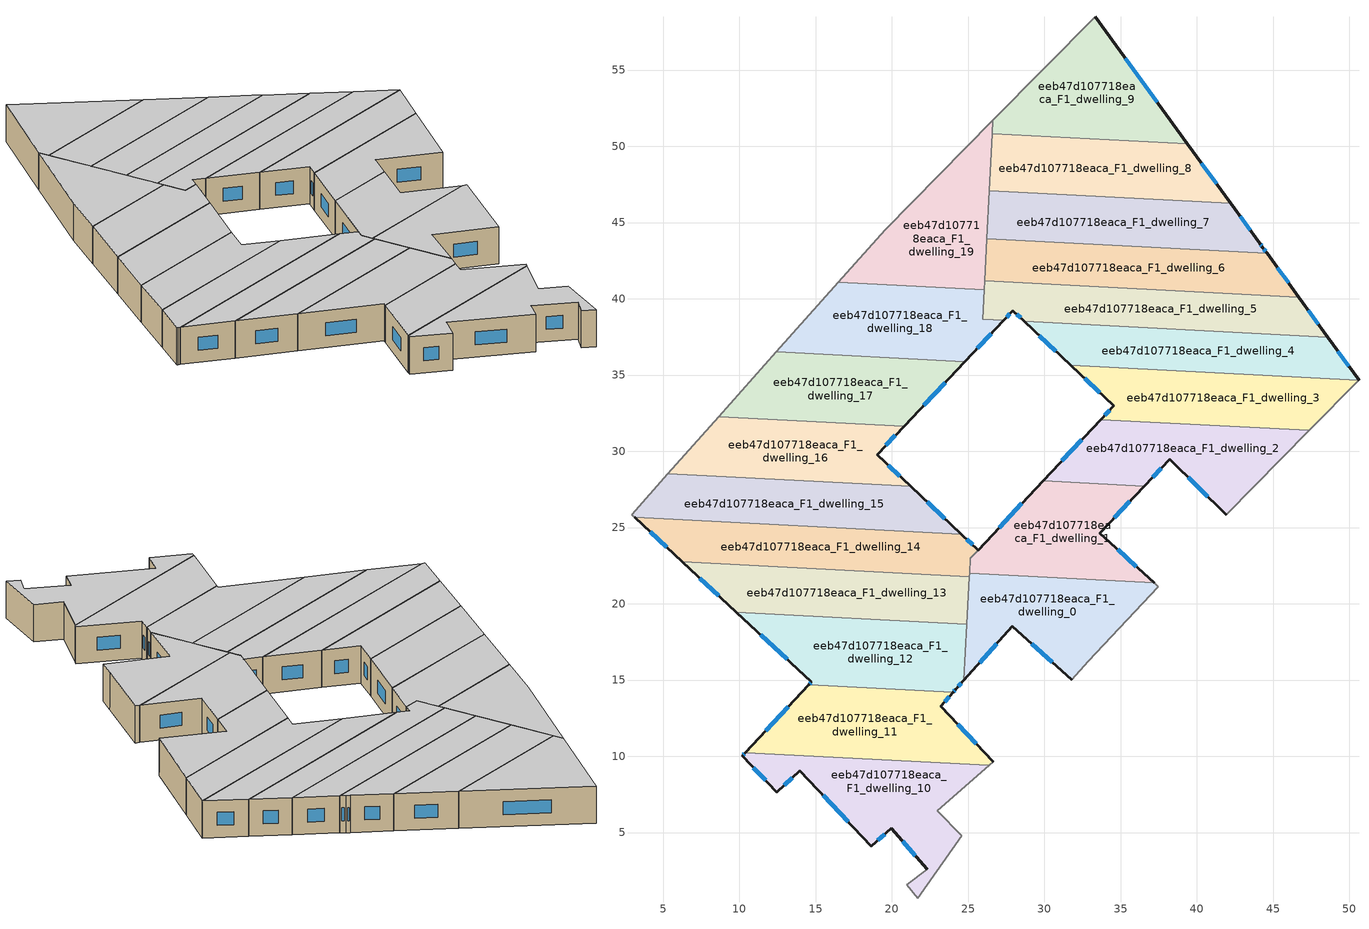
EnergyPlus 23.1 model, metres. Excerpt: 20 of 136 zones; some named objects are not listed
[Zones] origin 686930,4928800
eeb47d107718eaca_F1_dwelling_0
 floor to eeb47d107718eaca_F0_dwelling_0 (EU_floor_Construction): 37.18,21.38 37.46,21.12 32.88,16.23 31.78,15.01 27.9,18.51 24.72,14.99 25.09,22 z3
 wall outside (EU_wall_Construction): 24.72,14.99 27.9,18.51 31.78,15.01 z3:6
 wall to eeb47d107718eaca_F1_dwelling_1 (EU_wall_Construction): 37.18,21.38 25.09,22 z3:6
 wall adiabatic (EU_wall_Construction): 31.78,15.01 32.88,16.23 37.46,21.12 37.18,21.38 z3:6
 wall to eeb47d107718eaca_F1_dwelling_12 (EU_wall_Construction): 24.91,18.67 24.72,14.99 z3:6
 wall to eeb47d107718eaca_F1_dwelling_13 (EU_wall_Construction): 25.07,21.78 24.91,18.67 z3:6
 wall to eeb47d107718eaca_F1_dwelling_14 (EU_wall_Construction): 25.09,22 25.08,21.78 z3:6
 window (EU_Window_Construction): 29.16,17.38 30.52,16.15 / 25.76,16.14 26.86,17.37 z3.98:5.02
 ceiling to eeb47d107718eaca_F2_dwelling_0 (EU_floor_Construction): 32.88,16.23 37.46,21.12 37.18,21.38 25.09,22 24.72,14.99 27.9,18.51 31.78,15.01 z6
eeb47d107718eaca_F1_dwelling_1
 floor to eeb47d107718eaca_F0_dwelling_1 (EU_floor_Construction): 36.55,27.72 33.64,24.63 37.18,21.38 25.09,22 25.14,22.98 29.91,28.06 z3
 wall outside (EU_wall_Construction): 37.18,21.38 33.64,24.63 36.55,27.72 / 29.91,28.06 25.65,23.52 z3:6
 wall to eeb47d107718eaca_F1_dwelling_2 (EU_wall_Construction): 36.55,27.72 29.91,28.06 z3:6
 wall to eeb47d107718eaca_F1_dwelling_14 (EU_wall_Construction): 25.65,23.52 25.14,22.98 25.09,22 z3:6
 window (EU_Window_Construction): 34.59,25.64 35.61,26.71 / 36.03,22.43 34.79,23.57 / 28.52,26.59 27.03,25 z3.98:5.02
 ceiling to eeb47d107718eaca_F2_dwelling_1 (EU_floor_Construction): 37.18,21.38 33.64,24.63 36.55,27.72 29.91,28.06 25.14,22.98 25.09,22 z6
eeb47d107718eaca_F1_dwelling_10
 floor to eeb47d107718eaca_F0_dwelling_10 (EU_floor_Construction): 26.38,9.42 22.98,6.44 24.58,4.78 21.7,0.7 20.98,1.57 22.31,2.61 19.94,5.29 18.66,4.11 13.96,9.07 12.45,7.63 10.18,10.03 10.38,10.24 z3
 wall outside (EU_wall_Construction): 10.38,10.24 10.18,10.03 12.45,7.63 13.96,9.07 18.66,4.11 19.94,5.29 22.31,2.61 z3:6
 wall to eeb47d107718eaca_F1_dwelling_11 (EU_wall_Construction): 26.38,9.42 10.38,10.24 z3:6
 wall adiabatic (EU_wall_Construction): 22.31,2.61 20.98,1.57 21.7,0.7 24.58,4.78 22.98,6.44 26.38,9.42 z3:6
 window (EU_Window_Construction): 20.71,4.41 21.54,3.48 / 19.07,4.49 19.52,4.9 / 15.49,7.45 17.13,5.72 / 12.94,8.1 13.47,8.6 / 10.92,9.25 11.71,8.41 / 10.31,10.17 10.24,10.1 z3.98:5.02
 ceiling to eeb47d107718eaca_F2_dwelling_10 (EU_floor_Construction): 24.58,4.78 22.98,6.44 26.38,9.42 10.38,10.24 10.18,10.03 12.45,7.63 13.96,9.07 18.66,4.11 19.94,5.29 22.31,2.61 20.98,1.57 21.7,0.7 z6
eeb47d107718eaca_F1_dwelling_11
 floor to eeb47d107718eaca_F0_dwelling_11 (EU_floor_Construction): 24.01,14.19 23.2,13.29 26.63,9.63 26.38,9.42 10.38,10.24 14.54,14.68 z3
 wall outside (EU_wall_Construction): 14.54,14.68 10.38,10.24 / 26.63,9.63 23.2,13.29 24.01,14.19 z3:6
 wall to eeb47d107718eaca_F1_dwelling_12 (EU_wall_Construction): 24.01,14.19 14.54,14.68 z3:6
 wall adiabatic (EU_wall_Construction): 26.38,9.42 26.63,9.63 z3:6
 window (EU_Window_Construction): 13.19,13.24 11.73,11.69 / 23.46,13.59 23.74,13.9 / 25.51,10.83 24.31,12.1 z3.98:5.02
 ceiling to eeb47d107718eaca_F2_dwelling_11 (EU_floor_Construction): 26.63,9.63 23.2,13.29 24.01,14.19 14.54,14.68 10.38,10.24 26.38,9.42 z6
eeb47d107718eaca_F1_dwelling_12
 floor to eeb47d107718eaca_F0_dwelling_12 (EU_floor_Construction): 24.91,18.67 24.72,14.99 24.18,14.38 24.01,14.19 14.54,14.68 14.72,14.88 9.8,19.45 z3
 wall outside (EU_wall_Construction): 9.8,19.45 14.72,14.88 14.54,14.68 / 24.01,14.19 24.18,14.38 24.72,14.99 z3:6
 wall to eeb47d107718eaca_F1_dwelling_13 (EU_wall_Construction): 24.91,18.67 9.8,19.45 z3:6
 window (EU_Window_Construction): 11.4,17.96 13.12,16.36 / 24.36,14.58 24.55,14.79 / 24.06,14.26 24.12,14.32 / 14.66,14.81 14.6,14.75 z3.98:5.02
 ceiling to eeb47d107718eaca_F2_dwelling_12 (EU_floor_Construction): 24.18,14.38 24.72,14.99 24.91,18.67 9.8,19.45 14.72,14.88 14.54,14.68 24.01,14.19 z6
eeb47d107718eaca_F1_dwelling_13
 floor to eeb47d107718eaca_F0_dwelling_13 (EU_floor_Construction): 25.07,21.78 24.91,18.67 9.8,19.45 6.25,22.76 z3
 wall outside (EU_wall_Construction): 6.25,22.76 9.8,19.45 z3:6
 wall to eeb47d107718eaca_F1_dwelling_14 (EU_wall_Construction): 25.07,21.78 6.25,22.76 z3:6
 window (EU_Window_Construction): 7.4,21.68 8.64,20.53 z3.98:5.02
 ceiling to eeb47d107718eaca_F2_dwelling_13 (EU_floor_Construction): 24.91,18.67 25.07,21.78 6.25,22.76 9.8,19.45 z6
eeb47d107718eaca_F1_dwelling_14
 floor to eeb47d107718eaca_F0_dwelling_14 (EU_floor_Construction): 24.56,24.55 25.65,23.52 25.14,22.98 25.07,21.78 6.25,22.76 3.12,25.66 z3
 wall outside (EU_wall_Construction): 25.65,23.52 24.56,24.55 / 3.12,25.66 6.25,22.76 z3:6
 wall to eeb47d107718eaca_F1_dwelling_15 (EU_wall_Construction): 24.56,24.55 3.12,25.66 z3:6
 window (EU_Window_Construction): 25.29,23.86 24.91,24.22 / 4.14,24.72 5.23,23.7 z3.98:5.02
 ceiling to eeb47d107718eaca_F2_dwelling_14 (EU_floor_Construction): 25.07,21.78 25.14,22.98 25.65,23.52 24.56,24.55 3.12,25.66 6.25,22.76 z6
eeb47d107718eaca_F1_dwelling_15
 floor to eeb47d107718eaca_F0_dwelling_15 (EU_floor_Construction): 21.22,27.7 24.56,24.55 3.12,25.66 3.01,25.77 2.92,25.86 5.3,28.53 z3
 wall outside (EU_wall_Construction): 24.56,24.55 21.22,27.7 z3:6
 wall adiabatic (EU_wall_Construction): 5.3,28.53 2.92,25.86 3.01,25.77 3.12,25.66 z3:6
 wall to eeb47d107718eaca_F1_dwelling_16 (EU_wall_Construction): 21.22,27.7 5.3,28.53 z3:6
 window (EU_Window_Construction): 23.47,25.58 22.31,26.68 z3.98:5.02
 ceiling to eeb47d107718eaca_F2_dwelling_15 (EU_floor_Construction): 24.56,24.55 21.22,27.7 5.3,28.53 2.92,25.86 3.01,25.77 3.12,25.66 z6
eeb47d107718eaca_F1_dwelling_16
 floor to eeb47d107718eaca_F0_dwelling_16 (EU_floor_Construction): 20.79,31.65 19.03,29.77 21.22,27.7 5.3,28.53 8.63,32.28 z3
 wall outside (EU_wall_Construction): 21.22,27.7 19.03,29.77 20.79,31.65 z3:6
 wall to eeb47d107718eaca_F1_dwelling_17 (EU_wall_Construction): 20.79,31.65 8.63,32.28 z3:6
 wall adiabatic (EU_wall_Construction): 8.63,32.28 5.3,28.53 z3:6
 window (EU_Window_Construction): 19.6,30.38 20.22,31.04 / 20.51,28.38 19.74,29.1 z3.98:5.02
 ceiling to eeb47d107718eaca_F2_dwelling_16 (EU_floor_Construction): 21.22,27.7 19.03,29.77 20.79,31.65 8.63,32.28 5.3,28.53 z6
eeb47d107718eaca_F1_dwelling_17
 floor to eeb47d107718eaca_F0_dwelling_17 (EU_floor_Construction): 24.78,35.88 20.79,31.65 8.63,32.28 12.41,36.52 z3
 wall outside (EU_wall_Construction): 20.79,31.65 24.78,35.88 z3:6
 wall to eeb47d107718eaca_F1_dwelling_18 (EU_wall_Construction): 24.78,35.88 12.41,36.52 z3:6
 wall adiabatic (EU_wall_Construction): 12.41,36.52 8.63,32.28 z3:6
 window (EU_Window_Construction): 22.09,33.02 23.48,34.5 z3.98:5.02
 ceiling to eeb47d107718eaca_F2_dwelling_17 (EU_floor_Construction): 20.79,31.65 24.78,35.88 12.41,36.52 8.63,32.28 z6
eeb47d107718eaca_F1_dwelling_18
 floor to eeb47d107718eaca_F0_dwelling_18 (EU_floor_Construction): 26.05,40.61 25.95,38.66 27.33,38.59 24.78,35.88 12.41,36.52 16.49,41.1 z3
 wall outside (EU_wall_Construction): 24.78,35.88 27.33,38.59 z3:6
 wall adiabatic (EU_wall_Construction): 16.49,41.1 12.41,36.52 z3:6
 wall to eeb47d107718eaca_F1_dwelling_19 (EU_wall_Construction): 26.05,40.61 16.49,41.1 z3:6
 wall to eeb47d107718eaca_F1_dwelling_5 (EU_wall_Construction): 27.33,38.59 25.95,38.66 26.05,40.61 z3:6
 window (EU_Window_Construction): 25.61,36.76 26.5,37.71 z3.98:5.02
 ceiling to eeb47d107718eaca_F2_dwelling_18 (EU_floor_Construction): 24.78,35.88 27.33,38.59 25.95,38.66 26.05,40.61 16.49,41.1 12.41,36.52 z6
eeb47d107718eaca_F1_dwelling_19
 floor to eeb47d107718eaca_F0_dwelling_19 (EU_floor_Construction): 26.62,51.71 26.05,40.61 16.49,41.1 19.55,44.54 z3
 wall adiabatic (EU_wall_Construction): 26.62,51.71 19.55,44.54 16.49,41.1 z3:6
 wall to eeb47d107718eaca_F1_dwelling_8 (EU_wall_Construction): 26.38,47.08 26.58,50.84 z3:6
 wall to eeb47d107718eaca_F1_dwelling_6 (EU_wall_Construction): 26.08,41.17 26.22,43.93 z3:6
 wall to eeb47d107718eaca_F1_dwelling_9 (EU_wall_Construction): 26.58,50.84 26.62,51.71 z3:6
 wall to eeb47d107718eaca_F1_dwelling_7 (EU_wall_Construction): 26.22,43.93 26.38,47.08 z3:6
 wall to eeb47d107718eaca_F1_dwelling_5 (EU_wall_Construction): 26.05,40.61 26.08,41.17 z3:6
 ceiling to eeb47d107718eaca_F2_dwelling_19 (EU_floor_Construction): 26.05,40.61 26.62,51.71 19.55,44.54 16.49,41.1 z6
eeb47d107718eaca_F1_dwelling_2
 floor to eeb47d107718eaca_F0_dwelling_2 (EU_floor_Construction): 47.38,31.37 41.92,25.83 38.21,29.46 36.55,27.72 29.91,28.06 33.68,32.08 z3
 wall outside (EU_wall_Construction): 33.68,32.08 29.91,28.06 / 36.55,27.72 38.21,29.46 41.92,25.83 z3:6
 wall to eeb47d107718eaca_F1_dwelling_3 (EU_wall_Construction): 47.38,31.37 33.68,32.08 z3:6
 wall adiabatic (EU_wall_Construction): 41.92,25.83 47.38,31.37 z3:6
 window (EU_Window_Construction): 32.46,30.77 31.14,29.37 / 39.41,28.28 40.71,27.01 / 37.09,28.29 37.67,28.9 z3.98:5.02
 ceiling to eeb47d107718eaca_F2_dwelling_2 (EU_floor_Construction): 41.92,25.83 47.38,31.37 33.68,32.08 29.91,28.06 36.55,27.72 38.21,29.46 z6
eeb47d107718eaca_F1_dwelling_3
 floor to eeb47d107718eaca_F0_dwelling_3 (EU_floor_Construction): 50.62,34.66 47.38,31.37 33.68,32.08 34.55,32.99 31.74,35.64 z3
 wall outside (EU_wall_Construction): 31.74,35.64 34.55,32.99 33.68,32.08 z3:6
 wall to eeb47d107718eaca_F1_dwelling_4 (EU_wall_Construction): 50.62,34.66 31.74,35.64 z3:6
 wall adiabatic (EU_wall_Construction): 47.38,31.37 50.62,34.66 z3:6
 window (EU_Window_Construction): 32.65,34.78 33.63,33.85 / 34.27,32.7 33.96,32.37 z3.98:5.02
 ceiling to eeb47d107718eaca_F2_dwelling_3 (EU_floor_Construction): 47.38,31.37 50.62,34.66 31.74,35.64 34.55,32.99 33.68,32.08 z6
eeb47d107718eaca_F1_dwelling_4
 floor to eeb47d107718eaca_F0_dwelling_4 (EU_floor_Construction): 48.58,37.49 50.62,34.66 31.74,35.64 28.68,38.52 z3
 wall outside (EU_wall_Construction): 28.68,38.52 31.74,35.64 / 50.63,34.66 48.58,37.49 z3:6
 wall to eeb47d107718eaca_F1_dwelling_5 (EU_wall_Construction): 48.58,37.49 28.68,38.52 z3:6
 window (EU_Window_Construction): 29.67,37.58 30.74,36.58 / 49.96,35.58 49.24,36.57 z3.98:5.02
 ceiling to eeb47d107718eaca_F2_dwelling_4 (EU_floor_Construction): 50.62,34.66 48.58,37.49 28.68,38.52 31.74,35.64 z6
eeb47d107718eaca_F1_dwelling_5
 floor to eeb47d107718eaca_F0_dwelling_5 (EU_floor_Construction): 46.68,40.1 48.58,37.49 28.68,38.52 27.93,39.22 27.33,38.59 25.95,38.66 26.08,41.17 z3
 wall outside (EU_wall_Construction): 27.33,38.59 27.93,39.22 28.68,38.52 / 48.58,37.49 46.68,40.1 z3:6
 wall to eeb47d107718eaca_F1_dwelling_6 (EU_wall_Construction): 46.68,40.1 26.08,41.17 z3:6
 window (EU_Window_Construction): 27.52,38.8 27.73,39.02 / 47.96,38.34 47.3,39.25 / 28.17,39 28.43,38.75 z3.98:5.02
 ceiling to eeb47d107718eaca_F2_dwelling_5 (EU_floor_Construction): 48.58,37.49 46.68,40.1 26.08,41.17 25.95,38.66 27.33,38.59 27.93,39.22 28.68,38.52 z6
eeb47d107718eaca_F1_dwelling_6
 floor to eeb47d107718eaca_F0_dwelling_6 (EU_floor_Construction): 44.6,42.98 46.68,40.1 26.08,41.17 26.22,43.93 z3
 wall outside (EU_wall_Construction): 46.68,40.1 44.6,42.98 z3:6
 wall to eeb47d107718eaca_F1_dwelling_7 (EU_wall_Construction): 44.6,42.98 26.22,43.93 z3:6
 window (EU_Window_Construction): 46,41.04 45.28,42.04 z3.98:5.02
 ceiling to eeb47d107718eaca_F2_dwelling_6 (EU_floor_Construction): 46.68,40.1 44.6,42.98 26.22,43.93 26.08,41.17 z6
eeb47d107718eaca_F1_dwelling_7
 floor to eeb47d107718eaca_F0_dwelling_7 (EU_floor_Construction): 42.21,46.26 44.12,43.63 44.3,43.39 44.6,42.98 26.22,43.93 26.39,47.08 z3
 wall outside (EU_wall_Construction): 44.6,42.98 44.3,43.39 44.12,43.63 42.21,46.26 z3:6
 wall to eeb47d107718eaca_F1_dwelling_8 (EU_wall_Construction): 42.21,46.26 26.39,47.08 z3:6
 window (EU_Window_Construction): 43.5,44.49 42.83,45.4 / 44.24,43.47 44.18,43.56 / 44.5,43.11 44.39,43.26 z3.98:5.02
 ceiling to eeb47d107718eaca_F2_dwelling_7 (EU_floor_Construction): 44.6,42.98 44.3,43.39 44.12,43.63 42.21,46.26 26.39,47.08 26.22,43.93 z6
eeb47d107718eaca_F1_dwelling_8
 floor to eeb47d107718eaca_F0_dwelling_8 (EU_floor_Construction): 39.37,50.18 42.21,46.26 26.39,47.08 26.58,50.84 z3
 wall outside (EU_wall_Construction): 42.21,46.26 39.37,50.18 z3:6
 wall to eeb47d107718eaca_F1_dwelling_9 (EU_wall_Construction): 39.37,50.18 26.58,50.84 z3:6
 window (EU_Window_Construction): 41.29,47.53 40.29,48.9 z3.98:5.02
 ceiling to eeb47d107718eaca_F2_dwelling_8 (EU_floor_Construction): 42.21,46.26 39.37,50.18 26.58,50.84 26.39,47.08 z6
eeb47d107718eaca_F1_dwelling_9
 floor to eeb47d107718eaca_F0_dwelling_9 (EU_floor_Construction): 33.33,58.49 39.37,50.18 26.58,50.84 26.62,51.71 z3
 wall outside (EU_wall_Construction): 39.37,50.18 33.33,58.49 z3:6
 wall adiabatic (EU_wall_Construction): 33.33,58.49 26.62,51.71 z3:6
 window (EU_Window_Construction): 37.4,52.88 35.29,55.79 z3.98:5.02
 ceiling to eeb47d107718eaca_F2_dwelling_9 (EU_floor_Construction): 39.37,50.18 33.33,58.49 26.62,51.71 26.58,50.84 z6
[Building]
EU S2 Campaign: North Axis=0; Terrain=City; Solar Distribution=FullExterior
[Site:Location]
Bologna: Latitude=44.5; Longitude=11.25; Time Zone=1; Elevation=37
[SizingPeriod:WeatherFileDays]
AnnualSizingPeriod: Begin Month=1; Begin Day of Month=1; End Month=12; End Day of Month=31; Day of Week for Start Day=Monday; Use Weather File Daylight Saving Period=No; Use Weather File Rain and Snow Indicators=No
[MATERIAL]
EU_InternalMass_Material: Roughness=MediumRough; Thickness=0.1; Conductivity=1; Density=1800; Specific Heat=900; Thermal Absorptance=0.9; Solar Absorptance=0.7; Visible Absorptance=0.7
[MATERIAL:NOMASS] Roughness=MediumRough; Thermal Absorptance=0.9; Solar Absorptance=0.7; Visible Absorptance=0.7
Name | Thermal Resistance
EU_wall_NoMass | 0.905828
EU_floor_NoMass | 0.67114
[WINDOWMATERIAL:SIMPLEGLAZINGSYSTEM]
EU_Window_SimpleGlazing: UFactor=4.52486; Solar Heat Gain Coefficient=0.85; Visible Transmittance=0.85
[CONSTRUCTION]
EU_wall_Construction: EU_wall_NoMass
EU_floor_Construction: EU_floor_NoMass
EU_Window_Construction: EU_Window_SimpleGlazing
EU_InternalMass_Construction: EU_InternalMass_Material
[ZONE] Type=1; Multiplier=1; Ceiling Height=autocalculate; Floor Area=autocalculate; Part of Total Floor Area=Yes
Name | Volume
eeb47d107718eaca_F1_dwelling_0; eeb47d107718eaca_F1_dwelling_3 | 161.837
eeb47d107718eaca_F1_dwelling_1 | 153.337
eeb47d107718eaca_F1_dwelling_10 | 169.33
eeb47d107718eaca_F1_dwelling_11 | 171.357
eeb47d107718eaca_F1_dwelling_12 | 167.805
eeb47d107718eaca_F1_dwelling_13 | 158.906
eeb47d107718eaca_F1_dwelling_14 | 168.647
eeb47d107718eaca_F1_dwelling_15 | 168.327
eeb47d107718eaca_F1_dwelling_16 | 153.591
eeb47d107718eaca_F1_dwelling_17 | 163.279
eeb47d107718eaca_F1_dwelling_18 | 166.642
eeb47d107718eaca_F1_dwelling_19 | 163.286
eeb47d107718eaca_F1_dwelling_2 | 169.625
eeb47d107718eaca_F1_dwelling_4 | 158.439
eeb47d107718eaca_F1_dwelling_5 | 161.797
eeb47d107718eaca_F1_dwelling_6 | 161.882
eeb47d107718eaca_F1_dwelling_7 | 161.818
eeb47d107718eaca_F1_dwelling_8 | 161.856
eeb47d107718eaca_F1_dwelling_9 | 161.828
[INTERNALMASS] Construction=EU_InternalMass_Construction
Name | Zone or ZoneList | Surface Area
eeb47d107718eaca_F1_dwelling_0_EU_InternalMass | eeb47d107718eaca_F1_dwelling_0 | 53.945
eeb47d107718eaca_F1_dwelling_1_EU_InternalMass | eeb47d107718eaca_F1_dwelling_1 | 51.1149
eeb47d107718eaca_F1_dwelling_2_EU_InternalMass | eeb47d107718eaca_F1_dwelling_2 | 56.54
eeb47d107718eaca_F1_dwelling_3_EU_InternalMass | eeb47d107718eaca_F1_dwelling_3 | 53.946
eeb47d107718eaca_F1_dwelling_4_EU_InternalMass | eeb47d107718eaca_F1_dwelling_4 | 52.8229
eeb47d107718eaca_F1_dwelling_5_EU_InternalMass | eeb47d107718eaca_F1_dwelling_5 | 53.9326
eeb47d107718eaca_F1_dwelling_6_EU_InternalMass | eeb47d107718eaca_F1_dwelling_6 | 53.9607
eeb47d107718eaca_F1_dwelling_7_EU_InternalMass | eeb47d107718eaca_F1_dwelling_7 | 53.9396
eeb47d107718eaca_F1_dwelling_8_EU_InternalMass | eeb47d107718eaca_F1_dwelling_8 | 53.9521
eeb47d107718eaca_F1_dwelling_9_EU_InternalMass | eeb47d107718eaca_F1_dwelling_9 | 53.9428
eeb47d107718eaca_F1_dwelling_10_EU_InternalMass | eeb47d107718eaca_F1_dwelling_10 | 56.4409
eeb47d107718eaca_F1_dwelling_11_EU_InternalMass | eeb47d107718eaca_F1_dwelling_11 | 57.1203
eeb47d107718eaca_F1_dwelling_12_EU_InternalMass | eeb47d107718eaca_F1_dwelling_12 | 55.937
eeb47d107718eaca_F1_dwelling_13_EU_InternalMass | eeb47d107718eaca_F1_dwelling_13 | 52.968
eeb47d107718eaca_F1_dwelling_14_EU_InternalMass | eeb47d107718eaca_F1_dwelling_14 | 56.2178
eeb47d107718eaca_F1_dwelling_15_EU_InternalMass | eeb47d107718eaca_F1_dwelling_15 | 56.1121
eeb47d107718eaca_F1_dwelling_16_EU_InternalMass | eeb47d107718eaca_F1_dwelling_16 | 51.1943
eeb47d107718eaca_F1_dwelling_17_EU_InternalMass | eeb47d107718eaca_F1_dwelling_17 | 54.4264
eeb47d107718eaca_F1_dwelling_18_EU_InternalMass | eeb47d107718eaca_F1_dwelling_18 | 55.5489
eeb47d107718eaca_F1_dwelling_19_EU_InternalMass | eeb47d107718eaca_F1_dwelling_19 | 54.4284
[OTHEREQUIPMENT] Fuel Type=Electricity; Design Level Calculation Method=Watts/Area; Power per Zone Floor Area=1; Fraction Latent=0; Fraction Radiant=0; Fraction Lost=0; Carbon Dioxide Generation Rate=0; EndUse Subcategory=EU_Step8_InternalGains
Name | Zone or ZoneList or Space or SpaceList | Schedule
EU_Step8_InternalGain_eeb47d107718eaca_F1_dwelling_0_f000 | eeb47d107718eaca_F1_dwelling_0 | EU_Step8_GainSchedule_eeb47d107718eaca_F1_dwelling_0_f000
EU_Step8_InternalGain_eeb47d107718eaca_F1_dwelling_1_f000 | eeb47d107718eaca_F1_dwelling_1 | EU_Step8_GainSchedule_eeb47d107718eaca_F1_dwelling_1_f000
EU_Step8_InternalGain_eeb47d107718eaca_F1_dwelling_2_f000 | eeb47d107718eaca_F1_dwelling_2 | EU_Step8_GainSchedule_eeb47d107718eaca_F1_dwelling_2_f000
EU_Step8_InternalGain_eeb47d107718eaca_F1_dwelling_3_f000 | eeb47d107718eaca_F1_dwelling_3 | EU_Step8_GainSchedule_eeb47d107718eaca_F1_dwelling_3_f000
EU_Step8_InternalGain_eeb47d107718eaca_F1_dwelling_4_f000 | eeb47d107718eaca_F1_dwelling_4 | EU_Step8_GainSchedule_eeb47d107718eaca_F1_dwelling_4_f000
EU_Step8_InternalGain_eeb47d107718eaca_F1_dwelling_5_f000 | eeb47d107718eaca_F1_dwelling_5 | EU_Step8_GainSchedule_eeb47d107718eaca_F1_dwelling_5_f000
EU_Step8_InternalGain_eeb47d107718eaca_F1_dwelling_6_f000 | eeb47d107718eaca_F1_dwelling_6 | EU_Step8_GainSchedule_eeb47d107718eaca_F1_dwelling_6_f000
EU_Step8_InternalGain_eeb47d107718eaca_F1_dwelling_7_f000 | eeb47d107718eaca_F1_dwelling_7 | EU_Step8_GainSchedule_eeb47d107718eaca_F1_dwelling_7_f000
EU_Step8_InternalGain_eeb47d107718eaca_F1_dwelling_8_f000 | eeb47d107718eaca_F1_dwelling_8 | EU_Step8_GainSchedule_eeb47d107718eaca_F1_dwelling_8_f000
EU_Step8_InternalGain_eeb47d107718eaca_F1_dwelling_9_f000 | eeb47d107718eaca_F1_dwelling_9 | EU_Step8_GainSchedule_eeb47d107718eaca_F1_dwelling_9_f000
EU_Step8_InternalGain_eeb47d107718eaca_F1_dwelling_10_f000 | eeb47d107718eaca_F1_dwelling_10 | EU_Step8_GainSchedule_eeb47d107718eaca_F1_dwelling_10_f000
EU_Step8_InternalGain_eeb47d107718eaca_F1_dwelling_11_f000 | eeb47d107718eaca_F1_dwelling_11 | EU_Step8_GainSchedule_eeb47d107718eaca_F1_dwelling_11_f000
EU_Step8_InternalGain_eeb47d107718eaca_F1_dwelling_12_f000 | eeb47d107718eaca_F1_dwelling_12 | EU_Step8_GainSchedule_eeb47d107718eaca_F1_dwelling_12_f000
EU_Step8_InternalGain_eeb47d107718eaca_F1_dwelling_13_f000 | eeb47d107718eaca_F1_dwelling_13 | EU_Step8_GainSchedule_eeb47d107718eaca_F1_dwelling_13_f000
EU_Step8_InternalGain_eeb47d107718eaca_F1_dwelling_14_f000 | eeb47d107718eaca_F1_dwelling_14 | EU_Step8_GainSchedule_eeb47d107718eaca_F1_dwelling_14_f000
EU_Step8_InternalGain_eeb47d107718eaca_F1_dwelling_15_f000 | eeb47d107718eaca_F1_dwelling_15 | EU_Step8_GainSchedule_eeb47d107718eaca_F1_dwelling_15_f000
EU_Step8_InternalGain_eeb47d107718eaca_F1_dwelling_16_f000 | eeb47d107718eaca_F1_dwelling_16 | EU_Step8_GainSchedule_eeb47d107718eaca_F1_dwelling_16_f000
EU_Step8_InternalGain_eeb47d107718eaca_F1_dwelling_17_f000 | eeb47d107718eaca_F1_dwelling_17 | EU_Step8_GainSchedule_eeb47d107718eaca_F1_dwelling_17_f000
EU_Step8_InternalGain_eeb47d107718eaca_F1_dwelling_18_f000 | eeb47d107718eaca_F1_dwelling_18 | EU_Step8_GainSchedule_eeb47d107718eaca_F1_dwelling_18_f000
EU_Step8_InternalGain_eeb47d107718eaca_F1_dwelling_19_f000 | eeb47d107718eaca_F1_dwelling_19 | EU_Step8_GainSchedule_eeb47d107718eaca_F1_dwelling_19_f000
[ZONEVENTILATION:DESIGNFLOWRATE] Schedule=EU_AlwaysOn; Design Flow Rate Calculation Method=AirChanges/Hour; Air Changes per Hour=0.73129; Ventilation Type=Natural; Fan Pressure Rise=0; Fan Total Efficiency=1; Constant Term Coefficient=1; Temperature Term Coefficient=0; Velocity Term Coefficient=0; Velocity Squared Term Coefficient=0; Minimum Indoor Temperature=-100; Maximum Indoor Temperature=100; Delta Temperature=-100; Minimum Outdoor Temperature=-100; Maximum Outdoor Temperature=100; Maximum Wind Speed=40
Name | Zone or ZoneList or Space or SpaceList
EU_ConstantAir_eeb47d107718eaca_F1_dwelling_0 | eeb47d107718eaca_F1_dwelling_0
EU_ConstantAir_eeb47d107718eaca_F1_dwelling_1 | eeb47d107718eaca_F1_dwelling_1
EU_ConstantAir_eeb47d107718eaca_F1_dwelling_2 | eeb47d107718eaca_F1_dwelling_2
EU_ConstantAir_eeb47d107718eaca_F1_dwelling_3 | eeb47d107718eaca_F1_dwelling_3
EU_ConstantAir_eeb47d107718eaca_F1_dwelling_4 | eeb47d107718eaca_F1_dwelling_4
EU_ConstantAir_eeb47d107718eaca_F1_dwelling_5 | eeb47d107718eaca_F1_dwelling_5
EU_ConstantAir_eeb47d107718eaca_F1_dwelling_6 | eeb47d107718eaca_F1_dwelling_6
EU_ConstantAir_eeb47d107718eaca_F1_dwelling_7 | eeb47d107718eaca_F1_dwelling_7
EU_ConstantAir_eeb47d107718eaca_F1_dwelling_8 | eeb47d107718eaca_F1_dwelling_8
EU_ConstantAir_eeb47d107718eaca_F1_dwelling_9 | eeb47d107718eaca_F1_dwelling_9
EU_ConstantAir_eeb47d107718eaca_F1_dwelling_10 | eeb47d107718eaca_F1_dwelling_10
EU_ConstantAir_eeb47d107718eaca_F1_dwelling_11 | eeb47d107718eaca_F1_dwelling_11
EU_ConstantAir_eeb47d107718eaca_F1_dwelling_12 | eeb47d107718eaca_F1_dwelling_12
EU_ConstantAir_eeb47d107718eaca_F1_dwelling_13 | eeb47d107718eaca_F1_dwelling_13
EU_ConstantAir_eeb47d107718eaca_F1_dwelling_14 | eeb47d107718eaca_F1_dwelling_14
EU_ConstantAir_eeb47d107718eaca_F1_dwelling_15 | eeb47d107718eaca_F1_dwelling_15
EU_ConstantAir_eeb47d107718eaca_F1_dwelling_16 | eeb47d107718eaca_F1_dwelling_16
EU_ConstantAir_eeb47d107718eaca_F1_dwelling_17 | eeb47d107718eaca_F1_dwelling_17
EU_ConstantAir_eeb47d107718eaca_F1_dwelling_18 | eeb47d107718eaca_F1_dwelling_18
EU_ConstantAir_eeb47d107718eaca_F1_dwelling_19 | eeb47d107718eaca_F1_dwelling_19
[HVACTEMPLATE:ZONE:IDEALLOADSAIRSYSTEM] System Availability Schedule=EU_AlwaysOn; Maximum Heating Supply Air Temperature=50; Minimum Cooling Supply Air Temperature=13; Maximum Heating Supply Air Humidity Ratio=0.0156; Minimum Cooling Supply Air Humidity Ratio=0.0077; Heating Limit=NoLimit; Cooling Limit=NoLimit; Heating Availability Schedule=EU_AlwaysOn; Cooling Availability Schedule=EU_CoolingOff; Dehumidification Control Type=ConstantSensibleHeatRatio; Cooling Sensible Heat Ratio=0.7; Dehumidification Setpoint=60; Humidification Control Type=None; Humidification Setpoint=30; Outdoor Air Method=None; Outdoor Air Flow Rate per Person=0.00944; Outdoor Air Flow Rate per Zone Floor Area=0; Outdoor Air Flow Rate per Zone=0; Demand Controlled Ventilation Type=None; Outdoor Air Economizer Type=NoEconomizer; Heat Recovery Type=None; Sensible Heat Recovery Effectiveness=0.7; Latent Heat Recovery Effectiveness=0.65
Name | Template Thermostat
eeb47d107718eaca_F1_dwelling_0 | EU_HeatOnly_eeb47d107718eaca_F1_dwelling_0
eeb47d107718eaca_F1_dwelling_1 | EU_HeatOnly_eeb47d107718eaca_F1_dwelling_1
eeb47d107718eaca_F1_dwelling_2 | EU_HeatOnly_eeb47d107718eaca_F1_dwelling_2
eeb47d107718eaca_F1_dwelling_3 | EU_HeatOnly_eeb47d107718eaca_F1_dwelling_3
eeb47d107718eaca_F1_dwelling_4 | EU_HeatOnly_eeb47d107718eaca_F1_dwelling_4
eeb47d107718eaca_F1_dwelling_5 | EU_HeatOnly_eeb47d107718eaca_F1_dwelling_5
eeb47d107718eaca_F1_dwelling_6 | EU_HeatOnly_eeb47d107718eaca_F1_dwelling_6
eeb47d107718eaca_F1_dwelling_7 | EU_HeatOnly_eeb47d107718eaca_F1_dwelling_7
eeb47d107718eaca_F1_dwelling_8 | EU_HeatOnly_eeb47d107718eaca_F1_dwelling_8
eeb47d107718eaca_F1_dwelling_9 | EU_HeatOnly_eeb47d107718eaca_F1_dwelling_9
eeb47d107718eaca_F1_dwelling_10 | EU_HeatOnly_eeb47d107718eaca_F1_dwelling_10
eeb47d107718eaca_F1_dwelling_11 | EU_HeatOnly_eeb47d107718eaca_F1_dwelling_11
eeb47d107718eaca_F1_dwelling_12 | EU_HeatOnly_eeb47d107718eaca_F1_dwelling_12
eeb47d107718eaca_F1_dwelling_13 | EU_HeatOnly_eeb47d107718eaca_F1_dwelling_13
eeb47d107718eaca_F1_dwelling_14 | EU_HeatOnly_eeb47d107718eaca_F1_dwelling_14
eeb47d107718eaca_F1_dwelling_15 | EU_HeatOnly_eeb47d107718eaca_F1_dwelling_15
eeb47d107718eaca_F1_dwelling_16 | EU_HeatOnly_eeb47d107718eaca_F1_dwelling_16
eeb47d107718eaca_F1_dwelling_17 | EU_HeatOnly_eeb47d107718eaca_F1_dwelling_17
eeb47d107718eaca_F1_dwelling_18 | EU_HeatOnly_eeb47d107718eaca_F1_dwelling_18
eeb47d107718eaca_F1_dwelling_19 | EU_HeatOnly_eeb47d107718eaca_F1_dwelling_19
[SIZING:ZONE] Zone Cooling Design Supply Air Temperature Input Method=SupplyAirTemperature; Zone Cooling Design Supply Air Temperature=13; Zone Heating Design Supply Air Temperature Input Method=SupplyAirTemperature; Zone Heating Design Supply Air Temperature=50; Zone Cooling Design Supply Air Humidity Ratio=0.008; Zone Heating Design Supply Air Humidity Ratio=0.008; Cooling Design Air Flow Method=DesignDay; Cooling Design Air Flow Rate=0; Cooling Minimum Air Flow per Zone Floor Area=0.000762; Cooling Minimum Air Flow=0; Cooling Minimum Air Flow Fraction=0.2; Heating Design Air Flow Method=DesignDay; Heating Design Air Flow Rate=0; Heating Maximum Air Flow per Zone Floor Area=0.002032; Heating Maximum Air Flow=0.141576; Heating Maximum Air Flow Fraction=0.3; Account for Dedicated Outdoor Air System=No; Dedicated Outdoor Air System Control Strategy=NeutralSupplyAir; Dedicated Outdoor Air Low Setpoint Temperature for Design=autosize; Dedicated Outdoor Air High Setpoint Temperature for Design=autosize; Zone Load Sizing Method=Sensible Load Only No Latent Load; Zone Latent Cooling Design Supply Air Humidity Ratio Input Method=HumidityRatioDifference; Zone Cooling Design Supply Air Humidity Ratio Difference=0.005; Zone Latent Heating Design Supply Air Humidity Ratio Input Method=HumidityRatioDifference; Zone Humidification Design Supply Air Humidity Ratio Difference=0.005
eeb47d107718eaca_F1_dwelling_0; eeb47d107718eaca_F1_dwelling_1; eeb47d107718eaca_F1_dwelling_2; eeb47d107718eaca_F1_dwelling_3; eeb47d107718eaca_F1_dwelling_4; eeb47d107718eaca_F1_dwelling_5; eeb47d107718eaca_F1_dwelling_6; eeb47d107718eaca_F1_dwelling_7; eeb47d107718eaca_F1_dwelling_8; eeb47d107718eaca_F1_dwelling_9; eeb47d107718eaca_F1_dwelling_10; eeb47d107718eaca_F1_dwelling_11; eeb47d107718eaca_F1_dwelling_12; eeb47d107718eaca_F1_dwelling_13; eeb47d107718eaca_F1_dwelling_14; eeb47d107718eaca_F1_dwelling_15; eeb47d107718eaca_F1_dwelling_16; eeb47d107718eaca_F1_dwelling_17; eeb47d107718eaca_F1_dwelling_18; eeb47d107718eaca_F1_dwelling_19
[SCHEDULE:CONSTANT]
Name | Hourly Value
EU_AlwaysOn | 1
EU_CoolingOff | 0
[SCHEDULE:FILE] Column Number=1; Rows to Skip at Top=0; Number of Hours of Data=8760; Column Separator=Comma; Interpolate to Timestep=No; Minutes per Item=60; Adjust Schedule for Daylight Savings=Yes
Name | File
EU_Step8_GainSchedule_eeb47d107718eaca_F1_dwelling_0_f000 | ../../schedules/eeb47d107718eaca/eeb47d107718eaca_F1_dwelling_0_f000_gain.csv
EU_Step8_GainSchedule_eeb47d107718eaca_F1_dwelling_1_f000 | ../../schedules/eeb47d107718eaca/eeb47d107718eaca_F1_dwelling_1_f000_gain.csv
EU_Step8_GainSchedule_eeb47d107718eaca_F1_dwelling_2_f000 | ../../schedules/eeb47d107718eaca/eeb47d107718eaca_F1_dwelling_2_f000_gain.csv
EU_Step8_GainSchedule_eeb47d107718eaca_F1_dwelling_3_f000 | ../../schedules/eeb47d107718eaca/eeb47d107718eaca_F1_dwelling_3_f000_gain.csv
EU_Step8_GainSchedule_eeb47d107718eaca_F1_dwelling_4_f000 | ../../schedules/eeb47d107718eaca/eeb47d107718eaca_F1_dwelling_4_f000_gain.csv
EU_Step8_GainSchedule_eeb47d107718eaca_F1_dwelling_5_f000 | ../../schedules/eeb47d107718eaca/eeb47d107718eaca_F1_dwelling_5_f000_gain.csv
EU_Step8_GainSchedule_eeb47d107718eaca_F1_dwelling_6_f000 | ../../schedules/eeb47d107718eaca/eeb47d107718eaca_F1_dwelling_6_f000_gain.csv
EU_Step8_GainSchedule_eeb47d107718eaca_F1_dwelling_7_f000 | ../../schedules/eeb47d107718eaca/eeb47d107718eaca_F1_dwelling_7_f000_gain.csv
EU_Step8_GainSchedule_eeb47d107718eaca_F1_dwelling_8_f000 | ../../schedules/eeb47d107718eaca/eeb47d107718eaca_F1_dwelling_8_f000_gain.csv
EU_Step8_GainSchedule_eeb47d107718eaca_F1_dwelling_9_f000 | ../../schedules/eeb47d107718eaca/eeb47d107718eaca_F1_dwelling_9_f000_gain.csv
EU_Step8_GainSchedule_eeb47d107718eaca_F1_dwelling_10_f000 | ../../schedules/eeb47d107718eaca/eeb47d107718eaca_F1_dwelling_10_f000_gain.csv
EU_Step8_GainSchedule_eeb47d107718eaca_F1_dwelling_11_f000 | ../../schedules/eeb47d107718eaca/eeb47d107718eaca_F1_dwelling_11_f000_gain.csv
EU_Step8_GainSchedule_eeb47d107718eaca_F1_dwelling_12_f000 | ../../schedules/eeb47d107718eaca/eeb47d107718eaca_F1_dwelling_12_f000_gain.csv
EU_Step8_GainSchedule_eeb47d107718eaca_F1_dwelling_13_f000 | ../../schedules/eeb47d107718eaca/eeb47d107718eaca_F1_dwelling_13_f000_gain.csv
EU_Step8_GainSchedule_eeb47d107718eaca_F1_dwelling_14_f000 | ../../schedules/eeb47d107718eaca/eeb47d107718eaca_F1_dwelling_14_f000_gain.csv
EU_Step8_GainSchedule_eeb47d107718eaca_F1_dwelling_15_f000 | ../../schedules/eeb47d107718eaca/eeb47d107718eaca_F1_dwelling_15_f000_gain.csv
EU_Step8_GainSchedule_eeb47d107718eaca_F1_dwelling_16_f000 | ../../schedules/eeb47d107718eaca/eeb47d107718eaca_F1_dwelling_16_f000_gain.csv
EU_Step8_GainSchedule_eeb47d107718eaca_F1_dwelling_17_f000 | ../../schedules/eeb47d107718eaca/eeb47d107718eaca_F1_dwelling_17_f000_gain.csv
EU_Step8_GainSchedule_eeb47d107718eaca_F1_dwelling_18_f000 | ../../schedules/eeb47d107718eaca/eeb47d107718eaca_F1_dwelling_18_f000_gain.csv
EU_Step8_GainSchedule_eeb47d107718eaca_F1_dwelling_19_f000 | ../../schedules/eeb47d107718eaca/eeb47d107718eaca_F1_dwelling_19_f000_gain.csv
